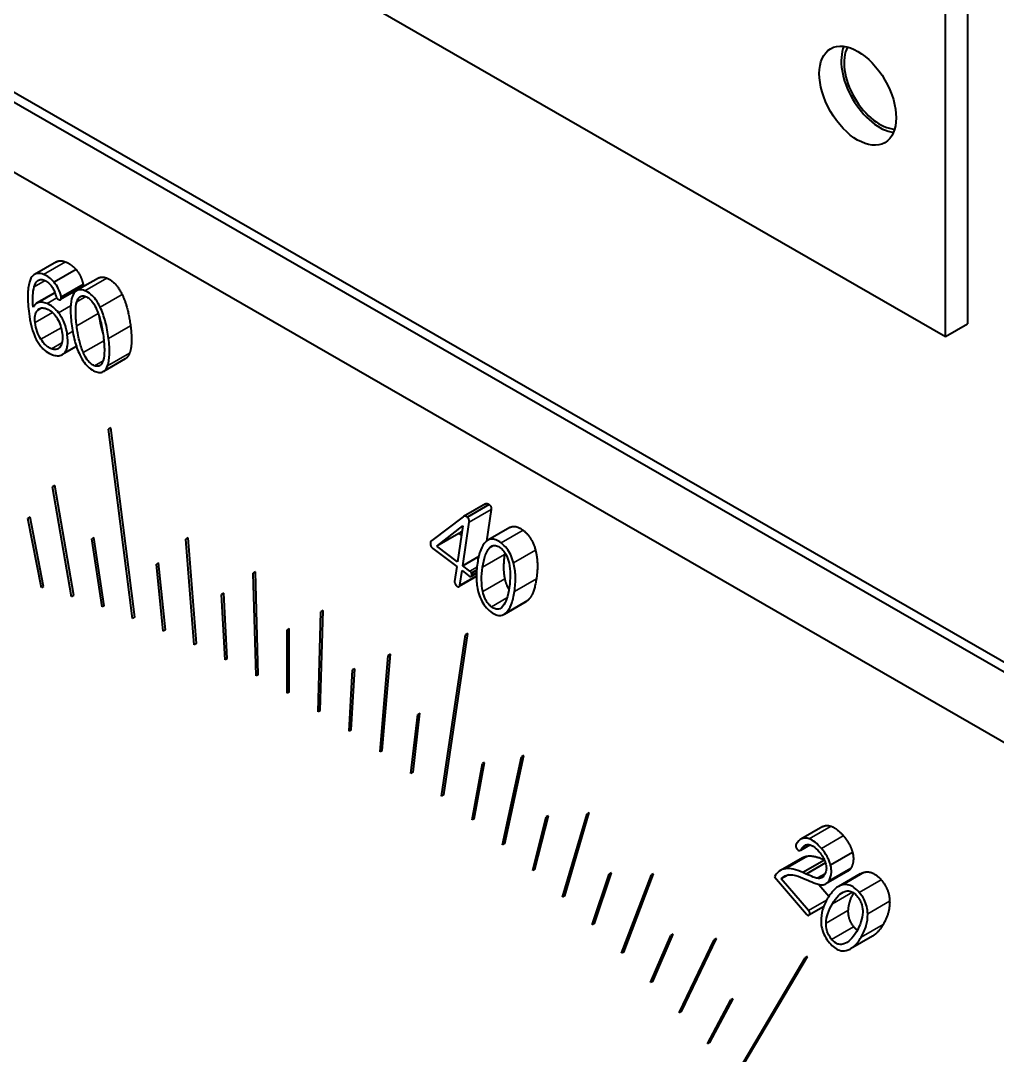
# Model space of a CAD drawing. Header units: millimetres. Extents: x 0 to 4752, y 0 to 3360.
# Drawn here: x 3790.69 to 3815.86, y 2688.41 to 2715.09 of the extents above; entities that cross this region are included whole.
import ezdxf

# ---------------------------------------------------------------- set-up
doc = ezdxf.new("R2010")
doc.units = ezdxf.units.MM
doc.header["$LTSCALE"] = 8
doc.layers.add('가시적인 것(ISO)', color=3, linetype='Continuous', lineweight=40)
doc.layers.add('가시적인 좁은 것(ISO)', color=3, linetype='Continuous', lineweight=35)

msp = doc.modelspace()

# ---------------------------------------------------------------- linework, layer by layer
at = {"layer": '가시적인 것(ISO)'}
for p, q in [((3777.758, 2728.125), (3814.527, 2706.95)), ((3766.161, 2727.279), (3827.255, 2692.097)), ((3827.029, 2691.962), (3768.198, 2725.84)), ((3771.168, 2722.331), (3824.059, 2691.873)), ((3815.093, 2717.087), (3815.093, 2707.276)), ((3814.527, 2706.95), (3814.527, 2716.761)), ((3791.614, 2708.876), (3791.048, 2708.55)), ((3792.118, 2708.675), (3791.553, 2708.349)), ((3792.301, 2708.292), (3791.735, 2707.966)), ((3792.698, 2708.458), (3792.132, 2708.132)), ((3791.575, 2708.077), (3791.102, 2707.805)), ((3792.287, 2708.228), (3791.721, 2707.902)), ((3791.227, 2707.685), (3791.121, 2707.623)), ((3814.527, 2706.95), (3815.093, 2707.276)), ((3792.128, 2706.69), (3791.767, 2706.482)), ((3793.387, 2706.372), (3792.822, 2706.046)), ((3793.012, 2704.592), (3792.955, 2704.559)), ((3793.575, 2699.681), (3792.955, 2704.559)), ((3793.631, 2699.713), (3793.012, 2704.592)), ((3791.567, 2703.109), (3791.51, 2703.076)), ((3792.004, 2700.239), (3791.51, 2703.076)), ((3792.06, 2700.271), (3791.567, 2703.109)), ((3802.668, 2702.632), (3802.102, 2702.307)), ((3802.769, 2702.614), (3802.204, 2702.288)), ((3802.819, 2702.489), (3802.697, 2701.675)), ((3790.931, 2702.289), (3790.875, 2702.257)), ((3791.226, 2700.471), (3790.875, 2702.257)), ((3791.283, 2700.503), (3790.931, 2702.289)), ((3802.095, 2702.302), (3801.29, 2701.687)), ((3802.086, 2701.04), (3802.253, 2702.164)), ((3801.419, 2701.546), (3802.088, 2702.065)), ((3801.985, 2701.871), (3801.419, 2701.546)), ((3802.088, 2702.065), (3801.951, 2701.142)), ((3802.069, 2701.937), (3801.985, 2701.871)), ((3801.985, 2701.871), (3802.052, 2701.82)), ((3803.294, 2702.022), (3802.729, 2701.696)), ((3792.578, 2701.767), (3792.522, 2701.734)), ((3792.787, 2699.975), (3792.522, 2701.734)), ((3792.843, 2700.008), (3792.578, 2701.767)), ((3795.005, 2701.758), (3794.948, 2701.726)), ((3795.161, 2698.999), (3794.948, 2701.726)), ((3795.218, 2699.031), (3795.005, 2701.758)), ((3801.311, 2701.486), (3801.932, 2701.015)), ((3801.951, 2701.142), (3801.419, 2701.546)), ((3794.246, 2701.112), (3794.189, 2701.079)), ((3794.366, 2699.355), (3794.189, 2701.079)), ((3794.423, 2699.387), (3794.246, 2701.112)), ((3802.495, 2701.275), (3802.086, 2701.04)), ((3796.743, 2700.884), (3796.686, 2700.851)), ((3796.757, 2698.196), (3796.686, 2700.851)), ((3796.814, 2698.228), (3796.743, 2700.884)), ((3801.932, 2701.015), (3801.876, 2700.636)), ((3802.01, 2700.533), (3802.067, 2700.913)), ((3802.067, 2700.913), (3802.245, 2700.777)), ((3802.27, 2700.9), (3802.086, 2701.04)), ((3802.438, 2700.843), (3802.304, 2700.765)), ((3802.442, 2700.924), (3802.311, 2700.848)), ((3802.437, 2700.757), (3801.992, 2700.501)), ((3791.283, 2700.503), (3791.226, 2700.471)), ((3792.06, 2700.271), (3792.004, 2700.239)), ((3795.926, 2700.328), (3795.87, 2700.295)), ((3795.958, 2698.612), (3795.87, 2700.295)), ((3796.015, 2698.645), (3795.926, 2700.328)), ((3792.843, 2700.008), (3792.787, 2699.975)), ((3803.714, 2700.111), (3803.149, 2699.785)), ((3798.356, 2697.275), (3798.427, 2699.849)), ((3798.413, 2697.307), (3798.484, 2699.881)), ((3798.484, 2699.881), (3798.427, 2699.849)), ((3793.631, 2699.713), (3793.575, 2699.681)), ((3794.423, 2699.387), (3794.366, 2699.355)), ((3797.613, 2699.417), (3797.557, 2699.385)), ((3797.557, 2697.75), (3797.557, 2699.385)), ((3797.613, 2697.782), (3797.613, 2699.417)), ((3801.539, 2695.094), (3802.158, 2699.259)), ((3801.596, 2695.127), (3802.215, 2699.292)), ((3802.215, 2699.292), (3802.158, 2699.259)), ((3795.218, 2699.031), (3795.161, 2698.999)), ((3799.952, 2696.24), (3800.165, 2698.721)), ((3800.009, 2696.272), (3800.222, 2698.754)), ((3800.222, 2698.754), (3800.165, 2698.721)), ((3796.015, 2698.645), (3795.958, 2698.612)), ((3796.814, 2698.228), (3796.757, 2698.196)), ((3799.155, 2696.771), (3799.244, 2698.352)), ((3799.212, 2696.804), (3799.301, 2698.384)), ((3799.301, 2698.384), (3799.244, 2698.352)), ((3797.613, 2697.782), (3797.557, 2697.75)), ((3798.413, 2697.307), (3798.356, 2697.275)), ((3800.747, 2695.68), (3800.925, 2697.2)), ((3800.804, 2695.713), (3800.981, 2697.233)), ((3800.981, 2697.233), (3800.925, 2697.2)), ((3799.212, 2696.804), (3799.155, 2696.771)), ((3800.009, 2696.272), (3799.952, 2696.24)), ((3803.11, 2693.843), (3803.603, 2696.112)), ((3803.166, 2693.876), (3803.66, 2696.145)), ((3803.66, 2696.145), (3803.603, 2696.112)), ((3802.327, 2694.482), (3802.592, 2695.935)), ((3802.383, 2694.514), (3802.648, 2695.968)), ((3802.648, 2695.968), (3802.592, 2695.935)), ((3800.804, 2695.713), (3800.747, 2695.68)), ((3801.596, 2695.127), (3801.539, 2695.094)), ((3804.715, 2692.524), (3805.347, 2694.673)), ((3805.347, 2694.673), (3805.29, 2694.64)), ((3802.383, 2694.514), (3802.327, 2694.482)), ((3803.887, 2693.18), (3804.239, 2694.561)), ((3803.944, 2693.212), (3804.296, 2694.593)), ((3804.296, 2694.593), (3804.239, 2694.561)), ((3804.659, 2692.491), (3805.29, 2694.64)), ((3811.367, 2694.311), (3810.801, 2693.986)), ((3803.166, 2693.876), (3803.11, 2693.843)), ((3811.039, 2693.842), (3810.786, 2693.697)), ((3812.132, 2693.644), (3811.566, 2693.318)), ((3810.843, 2693.509), (3810.278, 2693.183)), ((3811.41, 2693.448), (3810.85, 2693.125)), ((3811.436, 2693.378), (3810.935, 2693.089)), ((3803.944, 2693.212), (3803.887, 2693.18)), ((3805.423, 2691.779), (3805.86, 2693.083)), ((3805.48, 2691.812), (3805.917, 2693.115)), ((3805.917, 2693.115), (3805.86, 2693.083)), ((3806.18, 2691.044), (3806.946, 2693.064)), ((3806.236, 2691.077), (3807.003, 2693.097)), ((3807.003, 2693.097), (3806.946, 2693.064)), ((3810.479, 2693.069), (3810.296, 2692.964)), ((3810.935, 2693.089), (3810.85, 2693.125)), ((3811.418, 2693.087), (3811.23, 2692.979)), ((3812.01, 2693.158), (3811.444, 2692.833)), ((3812.332, 2693.092), (3811.766, 2692.766)), ((3810.119, 2693.013), (3810.942, 2692.054)), ((3810.999, 2692.145), (3810.296, 2692.964)), ((3810.907, 2692.959), (3810.979, 2692.929)), ((3811.265, 2692.82), (3811.524, 2692.517)), ((3804.715, 2692.524), (3804.659, 2692.491)), ((3811.386, 2692.244), (3811.005, 2692.025)), ((3805.48, 2691.812), (3805.423, 2691.779)), ((3806.928, 2690.287), (3807.448, 2691.507)), ((3806.984, 2690.319), (3807.505, 2691.54)), ((3807.505, 2691.54), (3807.448, 2691.507)), ((3812.646, 2691.485), (3812.08, 2691.159)), ((3807.667, 2689.507), (3808.565, 2691.391)), ((3807.723, 2689.54), (3808.622, 2691.423)), ((3808.622, 2691.423), (3808.565, 2691.391)), ((3806.236, 2691.077), (3806.18, 2691.044)), ((3809.114, 2687.887), (3810.911, 2690.931)), ((3809.17, 2687.919), (3810.968, 2690.963)), ((3810.968, 2690.963), (3810.911, 2690.931)), ((3806.984, 2690.319), (3806.928, 2690.287)), ((3808.452, 2688.74), (3809.054, 2689.872)), ((3809.054, 2689.872), (3808.998, 2689.84)), ((3808.395, 2688.707), (3808.998, 2689.84)), ((3807.723, 2689.54), (3807.667, 2689.507)), ((3808.452, 2688.74), (3808.395, 2688.707))]:
    msp.add_line(p, q, dxfattribs=at)
msp.add_ellipse((3812.265, 2713.159), major_axis=(-0.699, 1.213), ratio=0.578093, dxfattribs=at)
for major_axis, start_param, end_param in [((0.699, -1.213), 3.556693, 5.868085), ((0.647, -1.124), 3.488877, 5.935901)]:
    msp.add_ellipse((3812.83, 2713.484), major_axis=major_axis, ratio=0.578093, start_param=start_param, end_param=end_param, dxfattribs=at)
for points in [[(3791.614, 2708.876), (3791.706, 2708.929), (3791.848, 2708.874)], [(3791.848, 2708.874), (3792, 2708.814), (3792.118, 2708.675)], [(3792.118, 2708.675), (3792.252, 2708.514), (3792.301, 2708.292)], [(3792.301, 2708.292), (3792.31, 2708.241), (3792.287, 2708.228)], [(3792.698, 2708.458), (3792.782, 2708.507), (3792.912, 2708.456)], [(3792.912, 2708.456), (3793.144, 2708.365), (3793.304, 2708.032)], [(3791.574, 2708.08), (3791.574, 2708.078), (3791.574, 2708.077)], [(3792.029, 2708.08), (3792.044, 2708.07), (3792.059, 2708.06)], [(3793.304, 2708.032), (3793.46, 2707.711), (3793.522, 2707.226)], [(3792.709, 2707.486), (3792.748, 2707.215), (3792.813, 2707.012)], [(3793.522, 2707.226), (3793.583, 2706.744), (3793.496, 2706.518)], [(3793.496, 2706.518), (3793.456, 2706.412), (3793.387, 2706.372)], [(3802.668, 2702.632), (3802.714, 2702.659), (3802.769, 2702.614)], [(3802.769, 2702.614), (3802.83, 2702.563), (3802.819, 2702.489)], [(3803.294, 2702.022), (3803.439, 2702.106), (3803.638, 2701.955)], [(3803.638, 2701.955), (3803.87, 2701.779), (3803.958, 2701.442)], [(3803.17, 2701.375), (3803.166, 2701.351), (3803.163, 2701.325)], [(3803.958, 2701.442), (3804.045, 2701.116), (3803.983, 2700.702)], [(3803.163, 2701.325), (3803.109, 2700.964), (3803.166, 2700.7)], [(3803.166, 2700.7), (3803.201, 2700.539), (3803.275, 2700.429)], [(3803.983, 2700.702), (3803.922, 2700.291), (3803.766, 2700.149)], [(3803.766, 2700.149), (3803.741, 2700.126), (3803.714, 2700.111)], [(3811.367, 2694.311), (3811.46, 2694.365), (3811.58, 2694.321)], [(3811.58, 2694.321), (3811.729, 2694.267), (3811.894, 2694.075)], [(3811.894, 2694.075), (3812.074, 2693.865), (3812.132, 2693.644)], [(3812.132, 2693.644), (3812.189, 2693.411), (3812.088, 2693.239)], [(3810.843, 2693.509), (3810.901, 2693.542), (3810.97, 2693.552)], [(3810.97, 2693.552), (3811.14, 2693.575), (3811.407, 2693.455)], [(3812.088, 2693.239), (3812.056, 2693.185), (3812.01, 2693.158)], [(3812.332, 2693.092), (3812.386, 2693.123), (3812.443, 2693.136)], [(3812.443, 2693.136), (3812.66, 2693.183), (3812.871, 2692.937)], [(3812.871, 2692.937), (3813.081, 2692.692), (3813.088, 2692.385)], [(3812.154, 2692.605), (3812.021, 2692.364), (3812.014, 2692.146)], [(3813.088, 2692.385), (3813.096, 2692.086), (3812.918, 2691.784)], [(3812.014, 2692.146), (3812.008, 2691.906), (3812.159, 2691.73)], [(3812.159, 2691.73), (3812.206, 2691.675), (3812.255, 2691.643)], [(3812.918, 2691.784), (3812.79, 2691.568), (3812.646, 2691.485)]]:
    msp.add_open_spline(points, degree=2, dxfattribs=at)
for points, knots in [([(3791.282, 2708.548), (3791.229, 2708.569), (3791.177, 2708.58), (3791.085, 2708.572), (3791.046, 2708.555), (3790.968, 2708.485), (3790.938, 2708.424), (3790.917, 2708.355)], [-0.09534042, -0.09534042, -0.09534042, -0.09534042, -0.06671141, -0.06671141, -0.03886742, -0.03886742, 0, 0, 0, 0]), ([(3791.553, 2708.349), (3791.513, 2708.396), (3791.47, 2708.436), (3791.378, 2708.504), (3791.33, 2708.53), (3791.282, 2708.548)], [-0.04944895, -0.04944895, -0.04944895, -0.04944895, -0.02556383, -0.02556383, 0, 0, 0, 0]), ([(3790.917, 2708.355), (3790.887, 2708.255), (3790.875, 2708.137), (3790.871, 2707.865), (3790.884, 2707.7), (3790.905, 2707.538)], [-0.1253067, -0.1253067, -0.1253067, -0.1253067, -0.0695953, -0.0695953, 0, 0, 0, 0]), ([(3791.038, 2708.23), (3791.054, 2708.289), (3791.078, 2708.344), (3791.137, 2708.4), (3791.163, 2708.413), (3791.225, 2708.421), (3791.26, 2708.415), (3791.297, 2708.401)], [-0.07134722, -0.07134722, -0.07134722, -0.07134722, -0.03864152, -0.03864152, -0.01976601, -0.01976601, 0, 0, 0, 0]), ([(3791.297, 2708.401), (3791.316, 2708.393), (3791.336, 2708.384), (3791.374, 2708.36), (3791.392, 2708.347), (3791.441, 2708.305), (3791.469, 2708.273), (3791.495, 2708.236)], [-0.03722763, -0.03722763, -0.03722763, -0.03722763, -0.02674099, -0.02674099, -0.01695645, -0.01695645, 0, 0, 0, 0]), ([(3791.735, 2707.966), (3791.719, 2708.039), (3791.695, 2708.114), (3791.629, 2708.246), (3791.594, 2708.3), (3791.553, 2708.349)], [-0.05538209, -0.05538209, -0.05538209, -0.05538209, -0.0248305, -0.0248305, 0, 0, 0, 0]), ([(3791.012, 2707.702), (3791.004, 2707.805), (3791, 2707.908), (3791.009, 2708.084), (3791.019, 2708.162), (3791.038, 2708.23)], [-0.08293275, -0.08293275, -0.08293275, -0.08293275, -0.03768358, -0.03768358, 0, 0, 0, 0]), ([(3791.495, 2708.236), (3791.519, 2708.201), (3791.539, 2708.164), (3791.574, 2708.083), (3791.588, 2708.039), (3791.6, 2707.996)], [-0.03356288, -0.03356288, -0.03356288, -0.03356288, -0.01779236, -0.01779236, 0, 0, 0, 0]), ([(3792.346, 2708.13), (3792.301, 2708.148), (3792.257, 2708.158), (3792.178, 2708.155), (3792.144, 2708.143), (3792.074, 2708.091), (3792.045, 2708.043), (3792.024, 2707.987)], [-0.08068744, -0.08068744, -0.08068744, -0.08068744, -0.0564576, -0.0564576, -0.03310081, -0.03310081, 0, 0, 0, 0]), ([(3792.738, 2707.706), (3792.706, 2707.772), (3792.67, 2707.837), (3792.589, 2707.95), (3792.546, 2707.997), (3792.45, 2708.08), (3792.398, 2708.11), (3792.346, 2708.13)], [-0.08043735, -0.08043735, -0.08043735, -0.08043735, -0.05283354, -0.05283354, -0.02780895, -0.02780895, 0, 0, 0, 0]), ([(3791.133, 2707.819), (3791.107, 2707.809), (3791.083, 2707.795), (3791.042, 2707.755), (3791.025, 2707.731), (3791.012, 2707.702)], [-0.03624895, -0.03624895, -0.03624895, -0.03624895, -0.01809283, -0.01809283, 0, 0, 0, 0]), ([(3791.373, 2707.8), (3791.328, 2707.817), (3791.284, 2707.829), (3791.203, 2707.836), (3791.166, 2707.831), (3791.133, 2707.819)], [-0.04683688, -0.04683688, -0.04683688, -0.04683688, -0.02274823, -0.02274823, 0, 0, 0, 0]), ([(3791.669, 2707.56), (3791.625, 2707.617), (3791.578, 2707.667), (3791.476, 2707.75), (3791.424, 2707.779), (3791.373, 2707.8)], [-0.05522888, -0.05522888, -0.05522888, -0.05522888, -0.0277038, -0.0277038, 0, 0, 0, 0]), ([(3791.6, 2707.996), (3791.602, 2707.988), (3791.604, 2707.98), (3791.61, 2707.964), (3791.613, 2707.957), (3791.622, 2707.942), (3791.627, 2707.934), (3791.639, 2707.921), (3791.646, 2707.915), (3791.664, 2707.904), (3791.676, 2707.9), (3791.686, 2707.898)], [-0.01949719, -0.01949719, -0.01949719, -0.01949719, -0.01607522, -0.01607522, -0.01308771, -0.01308771, -0.0096616, -0.0096616, -0.00585314, -0.00585314, 0, 0, 0, 0]), ([(3791.686, 2707.898), (3791.696, 2707.896), (3791.706, 2707.896), (3791.721, 2707.901), (3791.726, 2707.905), (3791.734, 2707.915), (3791.736, 2707.922), (3791.739, 2707.941), (3791.738, 2707.953), (3791.735, 2707.966)], [-0.01913822, -0.01913822, -0.01913822, -0.01913822, -0.01342189, -0.01342189, -0.00942521, -0.00942521, -0.00542663, -0.00542663, 0, 0, 0, 0]), ([(3792.024, 2707.987), (3791.993, 2707.903), (3791.979, 2707.801), (3791.971, 2707.564), (3791.982, 2707.418), (3792.001, 2707.275)], [-0.1107241, -0.1107241, -0.1107241, -0.1107241, -0.0614603, -0.0614603, 0, 0, 0, 0]), ([(3792.135, 2707.222), (3792.119, 2707.346), (3792.108, 2707.475), (3792.109, 2707.681), (3792.117, 2707.772), (3792.138, 2707.846)], [-0.0950204, -0.0950204, -0.0950204, -0.0950204, -0.04148092, -0.04148092, 0, 0, 0, 0]), ([(3792.138, 2707.846), (3792.153, 2707.892), (3792.173, 2707.935), (3792.222, 2707.981), (3792.245, 2707.992), (3792.3, 2708), (3792.332, 2707.995), (3792.365, 2707.981)], [-0.06062977, -0.06062977, -0.06062977, -0.06062977, -0.03469408, -0.03469408, -0.01781987, -0.01781987, 0, 0, 0, 0]), ([(3792.365, 2707.981), (3792.396, 2707.969), (3792.426, 2707.951), (3792.488, 2707.9), (3792.516, 2707.869), (3792.584, 2707.777), (3792.62, 2707.711), (3792.649, 2707.646)], [-0.06015213, -0.06015213, -0.06015213, -0.06015213, -0.04359102, -0.04359102, -0.02696915, -0.02696915, 0, 0, 0, 0]), ([(3790.905, 2707.538), (3790.917, 2707.44), (3790.935, 2707.336), (3790.981, 2707.15), (3791.008, 2707.062), (3791.074, 2706.904), (3791.11, 2706.832), (3791.156, 2706.766)], [-0.107753, -0.107753, -0.107753, -0.107753, -0.065247, -0.065247, -0.0302524, -0.0302524, 0, 0, 0, 0]), ([(3791.062, 2707.307), (3791.054, 2707.373), (3791.053, 2707.436), (3791.073, 2707.545), (3791.093, 2707.589), (3791.121, 2707.623)], [-0.05637921, -0.05637921, -0.05637921, -0.05637921, -0.0276765, -0.0276765, 0, 0, 0, 0]), ([(3791.121, 2707.623), (3791.136, 2707.64), (3791.152, 2707.655), (3791.189, 2707.675), (3791.208, 2707.682), (3791.268, 2707.69), (3791.31, 2707.683), (3791.355, 2707.665)], [-0.05128397, -0.05128397, -0.05128397, -0.05128397, -0.03726376, -0.03726376, -0.02397216, -0.02397216, 0, 0, 0, 0]), ([(3791.355, 2707.665), (3791.386, 2707.653), (3791.418, 2707.637), (3791.478, 2707.596), (3791.506, 2707.573), (3791.571, 2707.506), (3791.604, 2707.461), (3791.632, 2707.412)], [-0.05350926, -0.05350926, -0.05350926, -0.05350926, -0.03681382, -0.03681382, -0.02140705, -0.02140705, 0, 0, 0, 0]), ([(3791.891, 2706.999), (3791.884, 2707.059), (3791.872, 2707.122), (3791.839, 2707.241), (3791.819, 2707.297), (3791.76, 2707.427), (3791.719, 2707.496), (3791.669, 2707.56)], [-0.07990505, -0.07990505, -0.07990505, -0.07990505, -0.05400452, -0.05400452, -0.03079225, -0.03079225, 0, 0, 0, 0]), ([(3792.649, 2707.646), (3792.693, 2707.546), (3792.726, 2707.439), (3792.783, 2707.21), (3792.806, 2707.077), (3792.821, 2706.953)], [-0.09489707, -0.09489707, -0.09489707, -0.09489707, -0.0534092, -0.0534092, 0, 0, 0, 0]), ([(3792.956, 2706.9), (3792.938, 2707.043), (3792.911, 2707.195), (3792.838, 2707.464), (3792.795, 2707.588), (3792.738, 2707.706)], [-0.1110915, -0.1110915, -0.1110915, -0.1110915, -0.0494916, -0.0494916, 0, 0, 0, 0]), ([(3791.214, 2706.877), (3791.172, 2706.941), (3791.14, 2707.009), (3791.088, 2707.156), (3791.071, 2707.233), (3791.062, 2707.307)], [-0.06048421, -0.06048421, -0.06048421, -0.06048421, -0.03174108, -0.03174108, 0, 0, 0, 0]), ([(3791.632, 2707.412), (3791.667, 2707.355), (3791.694, 2707.295), (3791.737, 2707.165), (3791.751, 2707.098), (3791.759, 2707.033)], [-0.05304443, -0.05304443, -0.05304443, -0.05304443, -0.02790861, -0.02790861, 0, 0, 0, 0]), ([(3792.001, 2707.275), (3792.019, 2707.133), (3792.045, 2706.982), (3792.117, 2706.714), (3792.159, 2706.591), (3792.216, 2706.473)], [-0.1105947, -0.1105947, -0.1105947, -0.1105947, -0.0492863, -0.0492863, 0, 0, 0, 0]), ([(3792.305, 2706.533), (3792.262, 2706.633), (3792.229, 2706.739), (3792.173, 2706.967), (3792.151, 2707.099), (3792.135, 2707.222)], [-0.09442381, -0.09442381, -0.09442381, -0.09442381, -0.0531236, -0.0531236, 0, 0, 0, 0]), ([(3791.759, 2707.033), (3791.769, 2706.958), (3791.771, 2706.885), (3791.753, 2706.766), (3791.736, 2706.719), (3791.709, 2706.682)], [-0.06029522, -0.06029522, -0.06029522, -0.06029522, -0.02792869, -0.02792869, 0, 0, 0, 0]), ([(3791.821, 2706.527), (3791.84, 2706.549), (3791.856, 2706.576), (3791.881, 2706.637), (3791.89, 2706.673), (3791.908, 2706.797), (3791.904, 2706.898), (3791.891, 2706.999)], [-0.08097881, -0.08097881, -0.08097881, -0.08097881, -0.06275625, -0.06275625, -0.04365771, -0.04365771, 0, 0, 0, 0]), ([(3792.821, 2706.953), (3792.837, 2706.83), (3792.848, 2706.702), (3792.846, 2706.497), (3792.838, 2706.407), (3792.815, 2706.333)], [-0.09482066, -0.09482066, -0.09482066, -0.09482066, -0.04153437, -0.04153437, 0, 0, 0, 0]), ([(3791.156, 2706.766), (3791.178, 2706.733), (3791.201, 2706.702), (3791.251, 2706.646), (3791.277, 2706.62), (3791.361, 2706.549), (3791.421, 2706.515), (3791.479, 2706.492)], [-0.0608314, -0.0608314, -0.0608314, -0.0608314, -0.04600397, -0.04600397, -0.03138898, -0.03138898, 0, 0, 0, 0]), ([(3791.482, 2706.632), (3791.456, 2706.643), (3791.43, 2706.656), (3791.379, 2706.689), (3791.354, 2706.709), (3791.287, 2706.773), (3791.248, 2706.822), (3791.214, 2706.877)], [-0.05139467, -0.05139467, -0.05139467, -0.05139467, -0.03752847, -0.03752847, -0.02420154, -0.02420154, 0, 0, 0, 0]), ([(3791.709, 2706.682), (3791.695, 2706.663), (3791.679, 2706.647), (3791.642, 2706.623), (3791.623, 2706.616), (3791.564, 2706.608), (3791.524, 2706.616), (3791.482, 2706.632)], [-0.05077309, -0.05077309, -0.05077309, -0.05077309, -0.03635608, -0.03635608, -0.02266577, -0.02266577, 0, 0, 0, 0]), ([(3792.93, 2706.192), (3792.962, 2706.275), (3792.976, 2706.377), (3792.985, 2706.613), (3792.974, 2706.758), (3792.956, 2706.9)], [-0.1105512, -0.1105512, -0.1105512, -0.1105512, -0.0612203, -0.0612203, 0, 0, 0, 0]), ([(3791.479, 2706.492), (3791.52, 2706.476), (3791.561, 2706.464), (3791.636, 2706.453), (3791.67, 2706.452), (3791.749, 2706.467), (3791.789, 2706.491), (3791.821, 2706.527)], [-0.07273668, -0.07273668, -0.07273668, -0.07273668, -0.05066876, -0.05066876, -0.03049232, -0.03049232, 0, 0, 0, 0]), ([(3792.216, 2706.473), (3792.247, 2706.407), (3792.284, 2706.343), (3792.365, 2706.23), (3792.407, 2706.183), (3792.505, 2706.099), (3792.558, 2706.068), (3792.61, 2706.048)], [-0.08079674, -0.08079674, -0.08079674, -0.08079674, -0.05338063, -0.05338063, -0.02816882, -0.02816882, 0, 0, 0, 0]), ([(3792.591, 2706.197), (3792.559, 2706.209), (3792.527, 2706.228), (3792.464, 2706.281), (3792.435, 2706.313), (3792.367, 2706.405), (3792.333, 2706.469), (3792.305, 2706.533)], [-0.0606517, -0.0606517, -0.0606517, -0.0606517, -0.04343053, -0.04343053, -0.02630267, -0.02630267, 0, 0, 0, 0]), ([(3792.815, 2706.333), (3792.802, 2706.286), (3792.782, 2706.243), (3792.733, 2706.197), (3792.711, 2706.186), (3792.655, 2706.178), (3792.624, 2706.184), (3792.591, 2706.197)], [-0.06036726, -0.06036726, -0.06036726, -0.06036726, -0.03433895, -0.03433895, -0.01769854, -0.01769854, 0, 0, 0, 0]), ([(3792.61, 2706.048), (3792.655, 2706.03), (3792.698, 2706.021), (3792.776, 2706.024), (3792.81, 2706.036), (3792.88, 2706.088), (3792.909, 2706.136), (3792.93, 2706.192)], [-0.08032187, -0.08032187, -0.08032187, -0.08032187, -0.05634387, -0.05634387, -0.03316511, -0.03316511, 0, 0, 0, 0]), ([(3802.204, 2702.288), (3802.193, 2702.297), (3802.181, 2702.304), (3802.159, 2702.314), (3802.148, 2702.316), (3802.121, 2702.316), (3802.107, 2702.311), (3802.095, 2702.302)], [-0.02186172, -0.02186172, -0.02186172, -0.02186172, -0.01579376, -0.01579376, -0.00980737, -0.00980737, 0, 0, 0, 0]), ([(3802.253, 2702.164), (3802.255, 2702.177), (3802.255, 2702.192), (3802.251, 2702.216), (3802.249, 2702.225), (3802.241, 2702.244), (3802.236, 2702.252), (3802.222, 2702.271), (3802.213, 2702.28), (3802.204, 2702.288)], [-0.01929036, -0.01929036, -0.01929036, -0.01929036, -0.01261695, -0.01261695, -0.00888265, -0.00888265, -0.00512792, -0.00512792, 0, 0, 0, 0]), ([(3801.29, 2701.687), (3801.276, 2701.677), (3801.263, 2701.662), (3801.251, 2701.628), (3801.249, 2701.612), (3801.25, 2701.594)], [-0.01975943, -0.01975943, -0.01975943, -0.01975943, -0.00812245, -0.00812245, 0, 0, 0, 0]), ([(3802.678, 2701.658), (3802.621, 2701.606), (3802.579, 2701.53), (3802.507, 2701.345), (3802.48, 2701.223), (3802.462, 2701.101)], [-0.1107241, -0.1107241, -0.1107241, -0.1107241, -0.0614603, -0.0614603, 0, 0, 0, 0]), ([(3803.072, 2701.629), (3803.027, 2701.663), (3802.982, 2701.69), (3802.893, 2701.723), (3802.853, 2701.729), (3802.761, 2701.719), (3802.716, 2701.694), (3802.678, 2701.658)], [-0.08068744, -0.08068744, -0.08068744, -0.08068744, -0.0564576, -0.0564576, -0.03310081, -0.03310081, 0, 0, 0, 0]), ([(3803.392, 2701.116), (3803.375, 2701.183), (3803.352, 2701.251), (3803.292, 2701.377), (3803.258, 2701.433), (3803.173, 2701.542), (3803.124, 2701.59), (3803.072, 2701.629)], [-0.08043735, -0.08043735, -0.08043735, -0.08043735, -0.05283354, -0.05283354, -0.02780895, -0.02780895, 0, 0, 0, 0]), ([(3801.25, 2701.594), (3801.251, 2701.586), (3801.252, 2701.577), (3801.256, 2701.56), (3801.259, 2701.551), (3801.268, 2701.533), (3801.274, 2701.524), (3801.29, 2701.504), (3801.301, 2701.494), (3801.311, 2701.486)], [-0.01704388, -0.01704388, -0.01704388, -0.01704388, -0.01329201, -0.01329201, -0.0099076, -0.0099076, -0.00575754, -0.00575754, 0, 0, 0, 0]), ([(3802.597, 2700.999), (3802.613, 2701.105), (3802.635, 2701.212), (3802.691, 2701.376), (3802.724, 2701.445), (3802.767, 2701.495)], [-0.0950204, -0.0950204, -0.0950204, -0.0950204, -0.04148092, -0.04148092, 0, 0, 0, 0]), ([(3802.767, 2701.495), (3802.795, 2701.526), (3802.829, 2701.55), (3802.895, 2701.565), (3802.923, 2701.564), (3802.987, 2701.546), (3803.02, 2701.527), (3803.053, 2701.502)], [-0.06062977, -0.06062977, -0.06062977, -0.06062977, -0.03469408, -0.03469408, -0.01781987, -0.01781987, 0, 0, 0, 0]), ([(3803.053, 2701.502), (3803.084, 2701.479), (3803.113, 2701.45), (3803.168, 2701.383), (3803.19, 2701.345), (3803.242, 2701.241), (3803.263, 2701.173), (3803.277, 2701.108)], [-0.06015213, -0.06015213, -0.06015213, -0.06015213, -0.04359102, -0.04359102, -0.02696915, -0.02696915, 0, 0, 0, 0]), ([(3802.462, 2701.101), (3802.444, 2700.98), (3802.433, 2700.848), (3802.441, 2700.602), (3802.455, 2700.485), (3802.486, 2700.366)], [-0.1105947, -0.1105947, -0.1105947, -0.1105947, -0.0492863, -0.0492863, 0, 0, 0, 0]), ([(3803.277, 2701.108), (3803.3, 2701.008), (3803.308, 2700.908), (3803.31, 2700.7), (3803.299, 2700.584), (3803.283, 2700.479)], [-0.09489707, -0.09489707, -0.09489707, -0.09489707, -0.0534092, -0.0534092, 0, 0, 0, 0]), ([(3803.418, 2700.376), (3803.436, 2700.498), (3803.447, 2700.632), (3803.438, 2700.878), (3803.424, 2700.996), (3803.392, 2701.116)], [-0.1110915, -0.1110915, -0.1110915, -0.1110915, -0.0494916, -0.0494916, 0, 0, 0, 0]), ([(3802.311, 2700.848), (3802.309, 2700.853), (3802.306, 2700.858), (3802.3, 2700.868), (3802.297, 2700.873), (3802.286, 2700.886), (3802.279, 2700.893), (3802.27, 2700.9)], [-0.008653121, -0.008653121, -0.008653121, -0.008653121, -0.006504744, -0.006504744, -0.004407813, -0.004407813, 0, 0, 0, 0]), ([(3802.32, 2700.793), (3802.321, 2700.801), (3802.321, 2700.81), (3802.318, 2700.829), (3802.315, 2700.838), (3802.311, 2700.848)], [-0.008125215, -0.008125215, -0.008125215, -0.008125215, -0.004029561, -0.004029561, 0, 0, 0, 0]), ([(3802.6, 2700.374), (3802.579, 2700.473), (3802.571, 2700.572), (3802.57, 2700.779), (3802.581, 2700.894), (3802.597, 2700.999)], [-0.09442381, -0.09442381, -0.09442381, -0.09442381, -0.0531236, -0.0531236, 0, 0, 0, 0]), ([(3801.876, 2700.636), (3801.875, 2700.629), (3801.874, 2700.623), (3801.875, 2700.609), (3801.876, 2700.603), (3801.879, 2700.586), (3801.883, 2700.577), (3801.887, 2700.568)], [-0.009959436, -0.009959436, -0.009959436, -0.009959436, -0.006784449, -0.006784449, -0.003926692, -0.003926692, 0, 0, 0, 0]), ([(3801.887, 2700.568), (3801.893, 2700.557), (3801.9, 2700.546), (3801.915, 2700.528), (3801.924, 2700.52), (3801.932, 2700.513)], [-0.009395579, -0.009395579, -0.009395579, -0.009395579, -0.004783298, -0.004783298, 0, 0, 0, 0]), ([(3801.981, 2700.497), (3801.985, 2700.497), (3801.989, 2700.499), (3801.996, 2700.503), (3801.999, 2700.505), (3802.006, 2700.515), (3802.009, 2700.524), (3802.01, 2700.533)], [-0.01012194, -0.01012194, -0.01012194, -0.01012194, -0.00749821, -0.00749821, -0.00496238, -0.00496238, 0, 0, 0, 0]), ([(3802.245, 2700.777), (3802.25, 2700.773), (3802.256, 2700.77), (3802.266, 2700.764), (3802.271, 2700.762), (3802.283, 2700.76), (3802.29, 2700.76), (3802.296, 2700.762)], [-0.009596596, -0.009596596, -0.009596596, -0.009596596, -0.006684484, -0.006684484, -0.004011496, -0.004011496, 0, 0, 0, 0]), ([(3802.296, 2700.762), (3802.302, 2700.764), (3802.308, 2700.767), (3802.316, 2700.778), (3802.318, 2700.785), (3802.32, 2700.793)], [-0.008324264, -0.008324264, -0.008324264, -0.008324264, -0.004134577, -0.004134577, 0, 0, 0, 0]), ([(3801.932, 2700.513), (3801.941, 2700.506), (3801.949, 2700.502), (3801.966, 2700.496), (3801.974, 2700.496), (3801.981, 2700.497)], [-0.009024594, -0.009024594, -0.009024594, -0.009024594, -0.004516006, -0.004516006, 0, 0, 0, 0]), ([(3802.486, 2700.366), (3802.503, 2700.299), (3802.526, 2700.232), (3802.585, 2700.106), (3802.62, 2700.049), (3802.705, 2699.939), (3802.755, 2699.891), (3802.808, 2699.851)], [-0.08079674, -0.08079674, -0.08079674, -0.08079674, -0.05338063, -0.05338063, -0.02816882, -0.02816882, 0, 0, 0, 0]), ([(3802.827, 2699.978), (3802.795, 2700.003), (3802.764, 2700.032), (3802.708, 2700.102), (3802.685, 2700.141), (3802.635, 2700.244), (3802.614, 2700.311), (3802.6, 2700.374)], [-0.0606517, -0.0606517, -0.0606517, -0.0606517, -0.04343053, -0.04343053, -0.02630267, -0.02630267, 0, 0, 0, 0]), ([(3803.283, 2700.479), (3803.267, 2700.373), (3803.245, 2700.267), (3803.188, 2700.104), (3803.155, 2700.036), (3803.111, 2699.987)], [-0.09482066, -0.09482066, -0.09482066, -0.09482066, -0.04153437, -0.04153437, 0, 0, 0, 0]), ([(3803.2, 2699.824), (3803.257, 2699.875), (3803.3, 2699.95), (3803.373, 2700.135), (3803.399, 2700.255), (3803.418, 2700.376)], [-0.1105512, -0.1105512, -0.1105512, -0.1105512, -0.0612203, -0.0612203, 0, 0, 0, 0]), ([(3802.808, 2699.851), (3802.853, 2699.817), (3802.898, 2699.79), (3802.985, 2699.758), (3803.025, 2699.753), (3803.117, 2699.763), (3803.162, 2699.788), (3803.2, 2699.824)], [-0.08032187, -0.08032187, -0.08032187, -0.08032187, -0.05634387, -0.05634387, -0.03316511, -0.03316511, 0, 0, 0, 0]), ([(3803.111, 2699.987), (3803.083, 2699.956), (3803.05, 2699.931), (3802.984, 2699.915), (3802.956, 2699.916), (3802.893, 2699.935), (3802.86, 2699.953), (3802.827, 2699.978)], [-0.06036726, -0.06036726, -0.06036726, -0.06036726, -0.03433895, -0.03433895, -0.01769854, -0.01769854, 0, 0, 0, 0]), ([(3811.014, 2693.996), (3810.98, 2694.008), (3810.947, 2694.015), (3810.883, 2694.016), (3810.854, 2694.01), (3810.765, 2693.973), (3810.717, 2693.919), (3810.68, 2693.856)], [-0.08056846, -0.08056846, -0.08056846, -0.08056846, -0.06213296, -0.06213296, -0.04328926, -0.04328926, 0, 0, 0, 0]), ([(3811.328, 2693.749), (3811.277, 2693.809), (3811.223, 2693.863), (3811.116, 2693.947), (3811.065, 2693.977), (3811.014, 2693.996)], [-0.05776275, -0.05776275, -0.05776275, -0.05776275, -0.02753326, -0.02753326, 0, 0, 0, 0]), ([(3810.68, 2693.856), (3810.675, 2693.847), (3810.671, 2693.836), (3810.668, 2693.813), (3810.669, 2693.802), (3810.671, 2693.79)], [-0.01137214, -0.01137214, -0.01137214, -0.01137214, -0.00492721, -0.00492721, 0, 0, 0, 0]), ([(3810.671, 2693.79), (3810.673, 2693.785), (3810.675, 2693.779), (3810.679, 2693.768), (3810.682, 2693.763), (3810.691, 2693.747), (3810.699, 2693.737), (3810.707, 2693.728)], [-0.009284191, -0.009284191, -0.009284191, -0.009284191, -0.006995377, -0.006995377, -0.00475364, -0.00475364, 0, 0, 0, 0]), ([(3810.707, 2693.728), (3810.715, 2693.719), (3810.723, 2693.712), (3810.74, 2693.7), (3810.748, 2693.696), (3810.756, 2693.694)], [-0.009024594, -0.009024594, -0.009024594, -0.009024594, -0.004516006, -0.004516006, 0, 0, 0, 0]), ([(3810.756, 2693.694), (3810.766, 2693.692), (3810.775, 2693.692), (3810.789, 2693.698), (3810.795, 2693.703), (3810.799, 2693.71)], [-0.01011994, -0.01011994, -0.01011994, -0.01011994, -0.0047856, -0.0047856, 0, 0, 0, 0]), ([(3810.799, 2693.71), (3810.822, 2693.749), (3810.85, 2693.786), (3810.906, 2693.832), (3810.933, 2693.846), (3810.965, 2693.85)], [-0.04656548, -0.04656548, -0.04656548, -0.04656548, -0.01940636, -0.01940636, 0, 0, 0, 0]), ([(3810.965, 2693.85), (3810.987, 2693.853), (3811.011, 2693.851), (3811.064, 2693.835), (3811.09, 2693.821), (3811.171, 2693.767), (3811.223, 2693.714), (3811.271, 2693.659)], [-0.05677666, -0.05677666, -0.05677666, -0.05677666, -0.04275319, -0.04275319, -0.02847665, -0.02847665, 0, 0, 0, 0]), ([(3811.271, 2693.659), (3811.301, 2693.624), (3811.331, 2693.585), (3811.379, 2693.51), (3811.4, 2693.473), (3811.434, 2693.392), (3811.446, 2693.35), (3811.451, 2693.309)], [-0.05143391, -0.05143391, -0.05143391, -0.05143391, -0.03343493, -0.03343493, -0.01764685, -0.01764685, 0, 0, 0, 0]), ([(3811.566, 2693.318), (3811.556, 2693.355), (3811.544, 2693.391), (3811.515, 2693.465), (3811.497, 2693.501), (3811.435, 2693.614), (3811.384, 2693.685), (3811.328, 2693.749)], [-0.0633519, -0.0633519, -0.0633519, -0.0633519, -0.04822752, -0.04822752, -0.03303465, -0.03303465, 0, 0, 0, 0]), ([(3810.404, 2693.226), (3810.343, 2693.218), (3810.29, 2693.195), (3810.193, 2693.123), (3810.152, 2693.072), (3810.119, 2693.013)], [-0.07796477, -0.07796477, -0.07796477, -0.07796477, -0.04018212, -0.04018212, 0, 0, 0, 0]), ([(3810.296, 2692.964), (3810.324, 2692.995), (3810.356, 2693.023), (3810.424, 2693.059), (3810.459, 2693.069), (3810.498, 2693.071)], [-0.04977675, -0.04977675, -0.04977675, -0.04977675, -0.02312525, -0.02312525, 0, 0, 0, 0]), ([(3810.85, 2693.125), (3810.767, 2693.163), (3810.682, 2693.194), (3810.533, 2693.228), (3810.465, 2693.234), (3810.404, 2693.226)], [-0.08290363, -0.08290363, -0.08290363, -0.08290363, -0.0383486, -0.0383486, 0, 0, 0, 0]), ([(3810.498, 2693.071), (3810.55, 2693.074), (3810.611, 2693.063), (3810.745, 2693.026), (3810.829, 2692.994), (3810.907, 2692.959)], [-0.07358499, -0.07358499, -0.07358499, -0.07358499, -0.04203091, -0.04203091, 0, 0, 0, 0]), ([(3811.23, 2692.979), (3811.201, 2692.983), (3811.158, 2692.997), (3811.061, 2693.033), (3810.993, 2693.063), (3810.935, 2693.089)], [-0.0517155, -0.0517155, -0.0517155, -0.0517155, -0.0312284, -0.0312284, 0, 0, 0, 0]), ([(3811.451, 2693.309), (3811.459, 2693.261), (3811.457, 2693.218), (3811.44, 2693.132), (3811.422, 2693.091), (3811.401, 2693.056)], [-0.04462012, -0.04462012, -0.04462012, -0.04462012, -0.02422086, -0.02422086, 0, 0, 0, 0]), ([(3811.522, 2692.913), (3811.54, 2692.943), (3811.555, 2692.977), (3811.576, 2693.048), (3811.583, 2693.084), (3811.59, 2693.184), (3811.583, 2693.249), (3811.566, 2693.318)], [-0.06850983, -0.06850983, -0.06850983, -0.06850983, -0.0476735, -0.0476735, -0.02872584, -0.02872584, 0, 0, 0, 0]), ([(3810.979, 2692.929), (3811.044, 2692.9), (3811.118, 2692.869), (3811.226, 2692.83), (3811.274, 2692.815), (3811.309, 2692.81)], [-0.04897858, -0.04897858, -0.04897858, -0.04897858, -0.019873, -0.019873, 0, 0, 0, 0]), ([(3811.401, 2693.056), (3811.383, 2693.026), (3811.36, 2693.002), (3811.301, 2692.976), (3811.267, 2692.973), (3811.23, 2692.979)], [-0.04196155, -0.04196155, -0.04196155, -0.04196155, -0.02081915, -0.02081915, 0, 0, 0, 0]), ([(3811.309, 2692.81), (3811.355, 2692.804), (3811.396, 2692.809), (3811.47, 2692.845), (3811.499, 2692.874), (3811.522, 2692.913)], [-0.05275939, -0.05275939, -0.05275939, -0.05275939, -0.02667522, -0.02667522, 0, 0, 0, 0]), ([(3811.877, 2692.81), (3811.801, 2692.793), (3811.734, 2692.752), (3811.605, 2692.636), (3811.543, 2692.551), (3811.49, 2692.462)], [-0.1107241, -0.1107241, -0.1107241, -0.1107241, -0.0614603, -0.0614603, 0, 0, 0, 0]), ([(3812.305, 2692.611), (3812.265, 2692.658), (3812.222, 2692.7), (3812.133, 2692.766), (3812.089, 2692.788), (3811.985, 2692.821), (3811.929, 2692.821), (3811.877, 2692.81)], [-0.08068744, -0.08068744, -0.08068744, -0.08068744, -0.0564576, -0.0564576, -0.03310081, -0.03310081, 0, 0, 0, 0]), ([(3811.612, 2692.321), (3811.657, 2692.398), (3811.711, 2692.474), (3811.817, 2692.579), (3811.871, 2692.62), (3811.933, 2692.64)], [-0.0950204, -0.0950204, -0.0950204, -0.0950204, -0.04148092, -0.04148092, 0, 0, 0, 0]), ([(3811.933, 2692.64), (3811.971, 2692.652), (3812.015, 2692.656), (3812.092, 2692.639), (3812.124, 2692.625), (3812.189, 2692.582), (3812.221, 2692.553), (3812.251, 2692.518)], [-0.06062977, -0.06062977, -0.06062977, -0.06062977, -0.03469408, -0.03469408, -0.01781987, -0.01781987, 0, 0, 0, 0]), ([(3812.522, 2692.059), (3812.52, 2692.12), (3812.513, 2692.185), (3812.481, 2692.312), (3812.459, 2692.372), (3812.394, 2692.497), (3812.352, 2692.556), (3812.305, 2692.611)], [-0.08043735, -0.08043735, -0.08043735, -0.08043735, -0.05283354, -0.05283354, -0.02780895, -0.02780895, 0, 0, 0, 0]), ([(3811.49, 2692.462), (3811.438, 2692.373), (3811.39, 2692.273), (3811.333, 2692.074), (3811.317, 2691.974), (3811.32, 2691.865)], [-0.1105947, -0.1105947, -0.1105947, -0.1105947, -0.0492863, -0.0492863, 0, 0, 0, 0]), ([(3811.449, 2691.82), (3811.451, 2691.909), (3811.47, 2691.991), (3811.523, 2692.157), (3811.566, 2692.244), (3811.612, 2692.321)], [-0.09442381, -0.09442381, -0.09442381, -0.09442381, -0.0531236, -0.0531236, 0, 0, 0, 0]), ([(3812.251, 2692.518), (3812.278, 2692.485), (3812.303, 2692.45), (3812.345, 2692.372), (3812.36, 2692.332), (3812.389, 2692.226), (3812.394, 2692.162), (3812.393, 2692.104)], [-0.06015213, -0.06015213, -0.06015213, -0.06015213, -0.04359102, -0.04359102, -0.02696915, -0.02696915, 0, 0, 0, 0]), ([(3810.942, 2692.054), (3810.947, 2692.049), (3810.952, 2692.043), (3810.962, 2692.034), (3810.966, 2692.031), (3810.977, 2692.024), (3810.982, 2692.022), (3810.993, 2692.021), (3810.999, 2692.022), (3811.01, 2692.028), (3811.016, 2692.035), (3811.021, 2692.042)], [-0.01699804, -0.01699804, -0.01699804, -0.01699804, -0.01411737, -0.01411737, -0.01159095, -0.01159095, -0.00863036, -0.00863036, -0.00527169, -0.00527169, 0, 0, 0, 0]), ([(3811.021, 2692.042), (3811.024, 2692.047), (3811.026, 2692.052), (3811.029, 2692.063), (3811.03, 2692.068), (3811.03, 2692.081), (3811.03, 2692.087), (3811.026, 2692.101), (3811.023, 2692.109), (3811.013, 2692.126), (3811.006, 2692.136), (3810.999, 2692.145)], [-0.01640086, -0.01640086, -0.01640086, -0.01640086, -0.0131564, -0.0131564, -0.01037737, -0.01037737, -0.00751015, -0.00751015, -0.00446056, -0.00446056, 0, 0, 0, 0]), ([(3812.393, 2692.104), (3812.391, 2692.014), (3812.373, 2691.931), (3812.319, 2691.765), (3812.276, 2691.677), (3812.231, 2691.6)], [-0.09489707, -0.09489707, -0.09489707, -0.09489707, -0.0534092, -0.0534092, 0, 0, 0, 0]), ([(3812.352, 2691.458), (3812.405, 2691.547), (3812.452, 2691.649), (3812.509, 2691.849), (3812.525, 2691.949), (3812.522, 2692.059)], [-0.1110915, -0.1110915, -0.1110915, -0.1110915, -0.0494916, -0.0494916, 0, 0, 0, 0]), ([(3811.32, 2691.865), (3811.321, 2691.805), (3811.328, 2691.741), (3811.36, 2691.614), (3811.383, 2691.553), (3811.448, 2691.427), (3811.491, 2691.366), (3811.538, 2691.311)], [-0.08079674, -0.08079674, -0.08079674, -0.08079674, -0.05338063, -0.05338063, -0.02816882, -0.02816882, 0, 0, 0, 0]), ([(3811.593, 2691.404), (3811.564, 2691.438), (3811.538, 2691.475), (3811.495, 2691.556), (3811.479, 2691.597), (3811.452, 2691.702), (3811.447, 2691.764), (3811.449, 2691.82)], [-0.0606517, -0.0606517, -0.0606517, -0.0606517, -0.04343053, -0.04343053, -0.02630267, -0.02630267, 0, 0, 0, 0]), ([(3812.231, 2691.6), (3812.185, 2691.523), (3812.132, 2691.448), (3812.026, 2691.343), (3811.971, 2691.304), (3811.909, 2691.284)], [-0.09482066, -0.09482066, -0.09482066, -0.09482066, -0.04153437, -0.04153437, 0, 0, 0, 0]), ([(3811.538, 2691.311), (3811.578, 2691.264), (3811.621, 2691.223), (3811.709, 2691.158), (3811.752, 2691.136), (3811.856, 2691.103), (3811.912, 2691.103), (3811.964, 2691.114)], [-0.08032187, -0.08032187, -0.08032187, -0.08032187, -0.05634387, -0.05634387, -0.03316511, -0.03316511, 0, 0, 0, 0]), ([(3811.909, 2691.284), (3811.87, 2691.272), (3811.826, 2691.267), (3811.749, 2691.284), (3811.719, 2691.297), (3811.654, 2691.34), (3811.623, 2691.37), (3811.593, 2691.404)], [-0.06036726, -0.06036726, -0.06036726, -0.06036726, -0.03433895, -0.03433895, -0.01769854, -0.01769854, 0, 0, 0, 0]), ([(3811.964, 2691.114), (3812.041, 2691.13), (3812.108, 2691.171), (3812.238, 2691.285), (3812.3, 2691.369), (3812.352, 2691.458)], [-0.1105512, -0.1105512, -0.1105512, -0.1105512, -0.0612203, -0.0612203, 0, 0, 0, 0])]:
    msp.add_open_spline(points, degree=3, knots=knots, dxfattribs=at)
at = {"layer": '가시적인 좁은 것(ISO)'}
for p, q in [((3791.848, 2708.874), (3791.282, 2708.548)), ((3791.318, 2708.392), (3791.038, 2708.23)), ((3792.912, 2708.456), (3792.346, 2708.13)), ((3791.576, 2708.074), (3791.133, 2707.819)), ((3793.304, 2708.032), (3792.738, 2707.706)), ((3791.621, 2707.943), (3791.373, 2707.8)), ((3791.977, 2707.737), (3791.669, 2707.56)), ((3792.37, 2707.98), (3792.138, 2707.846)), ((3791.512, 2707.566), (3791.062, 2707.307)), ((3792.69, 2707.542), (3792.135, 2707.222)), ((3793.522, 2707.226), (3792.956, 2706.9)), ((3791.731, 2707.175), (3791.214, 2706.877)), ((3792.03, 2707.079), (3791.891, 2706.999)), ((3791.755, 2706.79), (3791.482, 2706.632)), ((3792.124, 2706.702), (3791.821, 2706.527)), ((3792.834, 2706.838), (3792.305, 2706.533)), ((3793.496, 2706.518), (3792.93, 2706.192)), ((3792.813, 2706.324), (3792.591, 2706.197)), ((3802.819, 2702.489), (3802.253, 2702.164)), ((3803.638, 2701.955), (3803.072, 2701.629)), ((3802.882, 2701.562), (3802.767, 2701.495)), ((3803.958, 2701.442), (3803.392, 2701.116)), ((3803.163, 2701.325), (3802.597, 2700.999)), ((3802.45, 2701.003), (3802.27, 2700.9)), ((3802.439, 2700.861), (3802.32, 2700.793)), ((3802.437, 2700.779), (3802.01, 2700.533)), ((3803.166, 2700.7), (3802.6, 2700.374)), ((3803.983, 2700.702), (3803.418, 2700.376)), ((3803.223, 2700.207), (3802.827, 2699.978)), ((3803.766, 2700.149), (3803.2, 2699.824)), ((3811.58, 2694.321), (3811.014, 2693.996)), ((3811.894, 2694.075), (3811.328, 2693.749)), ((3811.032, 2693.844), (3810.799, 2693.71)), ((3810.97, 2693.552), (3810.404, 2693.226)), ((3812.088, 2693.239), (3811.522, 2692.913)), ((3812.443, 2693.136), (3811.877, 2692.81)), ((3812.871, 2692.937), (3812.305, 2692.611)), ((3812.13, 2692.619), (3811.612, 2692.321)), ((3811.462, 2692.411), (3810.999, 2692.145)), ((3813.088, 2692.385), (3812.522, 2692.059)), ((3811.389, 2692.254), (3811.021, 2692.042)), ((3812.014, 2692.146), (3811.449, 2691.82)), ((3812.159, 2691.73), (3811.593, 2691.404)), ((3812.918, 2691.784), (3812.352, 2691.458)), ((3812.041, 2691.36), (3811.909, 2691.284))]:
    msp.add_line(p, q, dxfattribs=at)

doc.saveas('drawing.dxf')
